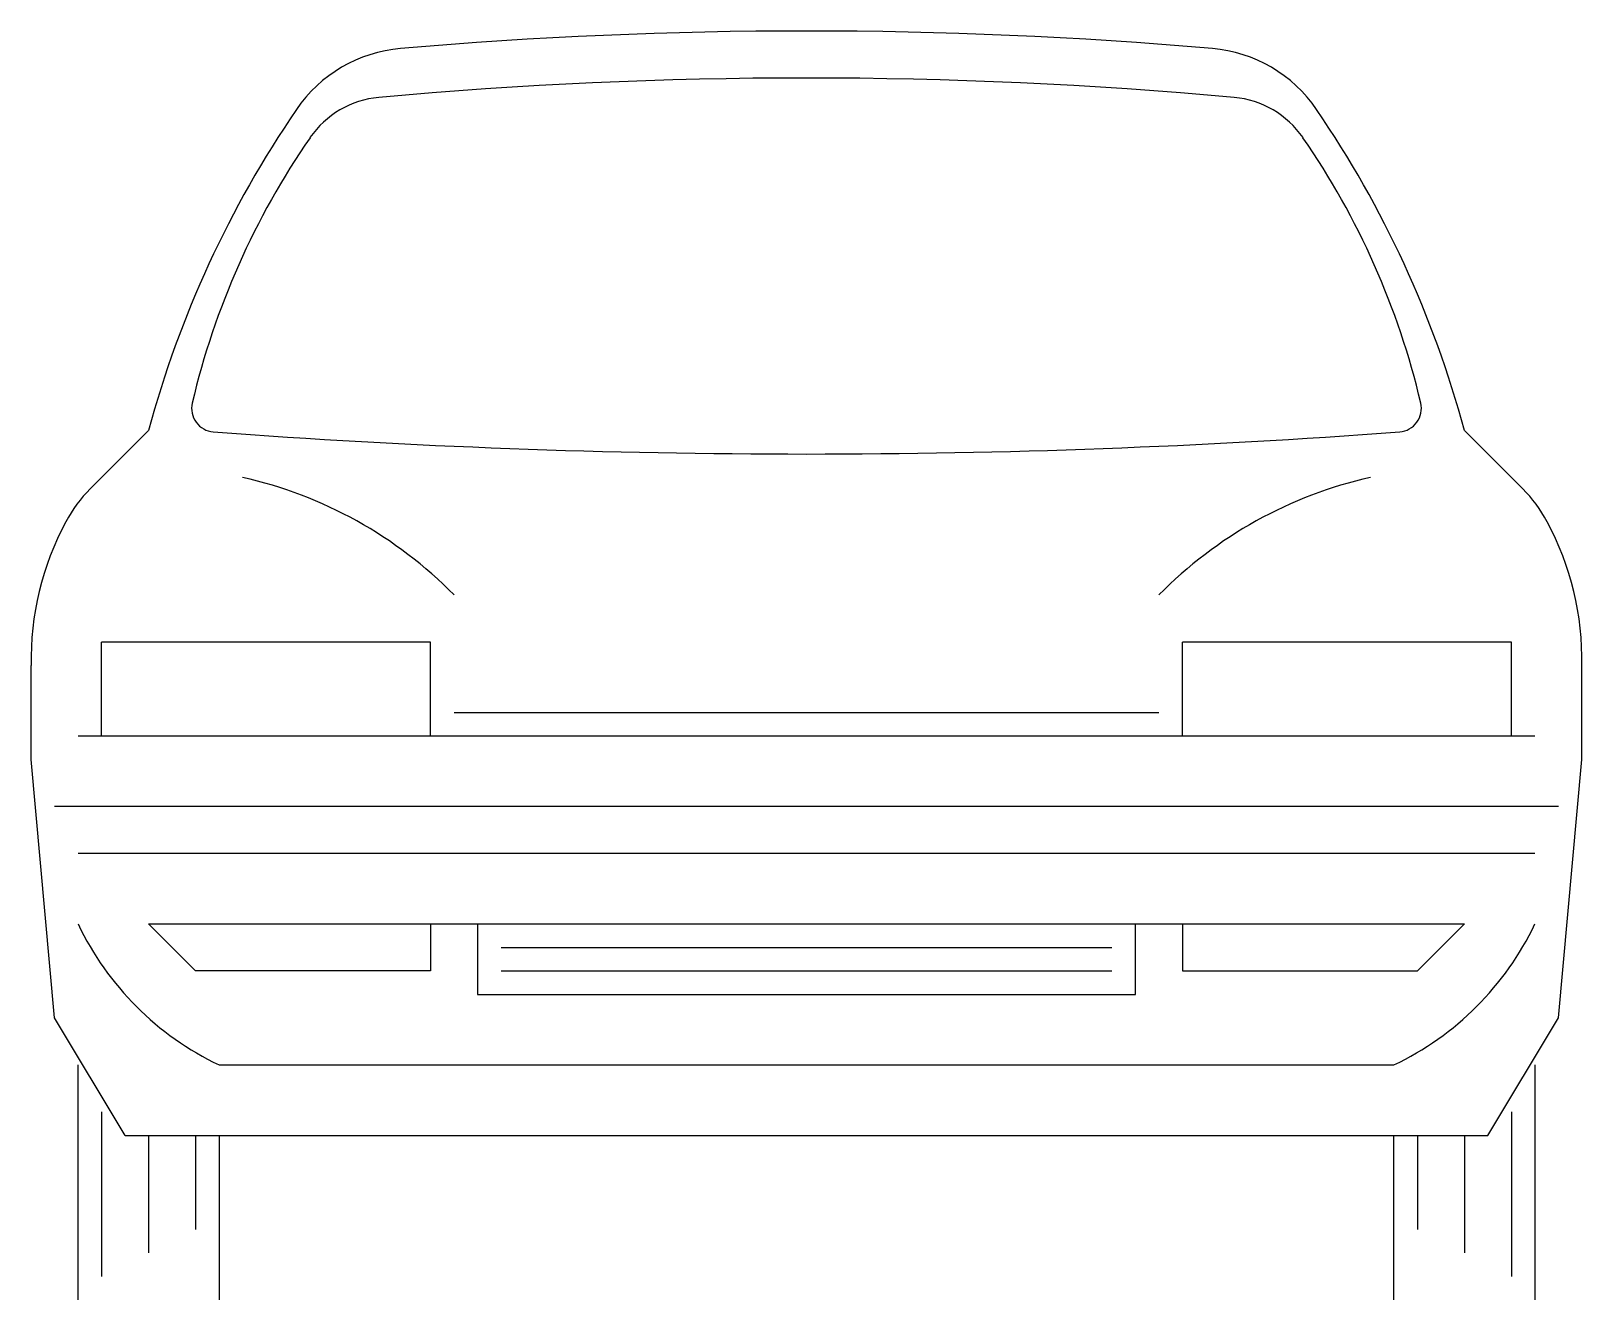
# Model space of a CAD drawing. Extents: x 0 to 1.68, y 0 to 1.37.
import ezdxf

# ---------------------------------------------------------------- set-up
doc = ezdxf.new("R2010")
doc.units = 0
doc.header["$LTSCALE"] = 1.2
doc.header["$MEASUREMENT"] = 0
doc.layers.get('0').update_dxf_attribs({"color": 3, "linetype": 'CONTINUOUS'})
doc.layers.add('CAR_DTL', color=3, linetype='CONTINUOUS')

msp = doc.modelspace()

# ---------------------------------------------------------------- linework, layer by layer
for p, q in [((0.064, 0.8768), (0.127, 0.9398)), ((1.6124, 0.8768), (1.5494, 0.9398)), ((0.0762, 0.6096), (0.0762, 0.7112)), ((0.4318, 0.7112), (0.0762, 0.7112)), ((0.4318, 0.6096), (0.4318, 0.7112)), ((1.2446, 0.6096), (1.2446, 0.7112)), ((1.6002, 0.7112), (1.2446, 0.7112)), ((1.6002, 0.6096), (1.6002, 0.7112)), ((0, 0.5842), (0, 0.6858)), ((1.6764, 0.5842), (1.6764, 0.6858)), ((0.0508, 0.6096), (1.6256, 0.6096)), ((0.0254, 0.3048), (0, 0.5842)), ((1.651, 0.3048), (1.6764, 0.5842)), ((0.127, 0.4064), (1.5494, 0.4064)), ((0.1016, 0.1778), (0.0254, 0.3048)), ((1.5748, 0.1778), (1.651, 0.3048)), ((0.0508, 0), (0.0508, 0.254)), ((0.2032, 0.254), (1.4732, 0.254)), ((1.6256, 0.254), (1.6256, 0)), ((0.1016, 0.1778), (1.5748, 0.1778)), ((0.2032, 0.1778), (0.2032, 0)), ((1.4732, 0), (1.4732, 0.1778))]:
    msp.add_line(p, q)
for centre, radius, start, end in [((0.8382, -3.7211), 5.0927, 85.058, 94.942), ((0.4126, 1.2008), 0.1524, 94.942, 145.6713), ((1.2638, 1.2008), 0.1524, 34.3287, 85.058), ((0.8382, -3.7719), 5.0927, 84.7937, 95.2082), ((0.3851, 1.1986), 0.1016, 95.2082, 145.3712), ((1.2913, 1.1986), 0.1016, 34.6288, 84.7918), ((1.2319, 0.6413), 1.1445, 145.6713, 164.8843), ((0.4445, 0.6413), 1.1445, 15.1157, 34.3287), ((0.9979, 0.7754), 0.8463, 145.3712, 166.7412), ((0.6785, 0.7754), 0.8463, 13.2588, 34.6288), ((0.1989, 0.9637), 0.0254, 166.7412, 265.7231), ((1.4775, 0.9637), 0.0254, 274.2769, 13.2588), ((0.8382, 9.5123), 8.5979, 265.72306, 274.27694), ((0.1718, 0.7691), 0.1524, 135, 151.7453), ((1.5046, 0.7691), 0.1524, 28.2547, 45), ((0.3156, 0.6918), 0.3156, 151.7453, 181.0878), ((1.3608, 0.6918), 0.3156, 358.9122, 28.2547), ((0.3429, 0.5461), 0.3238, 205.56, 244.44), ((1.3335, 0.5461), 0.3238, 295.56, 334.44)]:
    msp.add_arc(centre, radius, start, end)
at = {"layer": 'CAR_DTL'}
for p, q in [((0.4572, 0.635), (1.2192, 0.635)), ((1.651, 0.5334), (0.0254, 0.5334)), ((1.6256, 0.4826), (0.0508, 0.4826)), ((0.1778, 0.3556), (0.127, 0.4064)), ((0.4318, 0.4064), (0.4318, 0.3556)), ((0.4826, 0.4064), (0.4826, 0.3302)), ((1.1938, 0.3302), (1.1938, 0.4064)), ((1.2446, 0.4064), (1.2446, 0.3556)), ((1.4986, 0.3556), (1.5494, 0.4064)), ((0.508, 0.381), (1.1684, 0.381)), ((0.4318, 0.3556), (0.1778, 0.3556)), ((0.508, 0.3556), (1.1684, 0.3556)), ((1.2446, 0.3556), (1.4986, 0.3556)), ((0.4826, 0.3302), (1.1938, 0.3302)), ((0.0762, 0.2032), (0.0762, 0.0254)), ((1.6002, 0.2032), (1.6002, 0.0254)), ((0.127, 0.1778), (0.127, 0.0508)), ((0.1778, 0.1778), (0.1778, 0.0762)), ((1.4986, 0.1778), (1.4986, 0.0762)), ((1.5494, 0.1778), (1.5494, 0.0508))]:
    msp.add_line(p, q, dxfattribs=at)
for centre, start, end in [((0.1276, 0.4379), 44.5158, 77.375), ((1.5488, 0.4379), 102.625, 135.4842)]:
    msp.add_arc(centre, 0.4623, start, end, dxfattribs=at)

doc.saveas('drawing.dxf')
